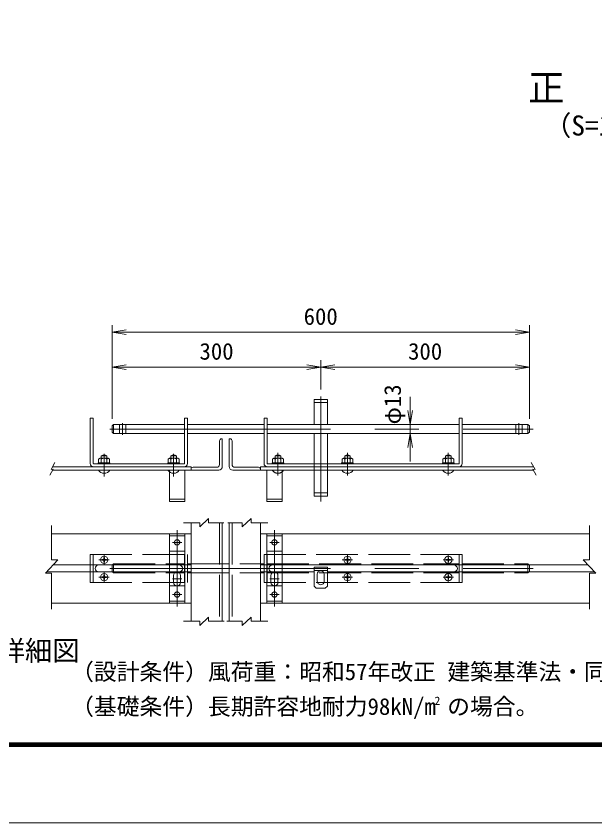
# Model space of a CAD drawing. Units: millimetres, scale not verified, with parts at other scales. Extents: x -4200 to 4200, y -2970 to 2970.
# Drawn here: x -491 to 1174, y -2970 to -649 of the extents above; entities that cross this region are included whole.
import ezdxf
from ezdxf.enums import TextEntityAlignment as Align

# ---------------------------------------------------------------- set-up
doc = ezdxf.new("R2010")
doc.units = ezdxf.units.MM
doc.header["$LTSCALE"] = 20
doc.linetypes.add('DASHED', pattern=[7.5, 6, -1.5])
doc.linetypes.add('USER1', pattern=[50.8, 31.75, -6.35, 6.35, -6.35])
doc.layers.add('0-0_D-TTL-TXT', color=7, linetype='Continuous')
for name, color, linetype, lineweight in [('0-1_D-STR3', 3, 'Continuous', 13), ('0-2_D-BMK', 2, 'USER1', 13), ('0-3_D-STR1', 1, 'Continuous', 18), ('0-7_D-STR-DIM', 7, 'Continuous', 9), ('0-8_0', 7, 'Continuous', 9), ('0-B_D-TTL', 7, 'Continuous', 9)]:
    doc.layers.add(name, color=color, linetype=linetype, lineweight=lineweight)
doc.styles.add('ＭＳ ゴシック', font='')
doc.styles.get('ＭＳ ゴシック').set_extended_font_data('MS Gothic')

# ---------------------------------------------------------------- blocks, each defined once
blk = doc.blocks.new('_Open')
at = {"layer": '0-8_0'}
blk.add_line((-20, 3.33), (0, 0), dxfattribs=at)
blk.add_lwpolyline([(-20, -3.33), (0, 0), (-20, 0)], dxfattribs=at)

msp = doc.modelspace()

# ---------------------------------------------------------------- linework, layer by layer
at = {"layer": '0-1_D-STR3'}
for p, q in [((366.66, -1751.81), (366.66, -1823.81)), ((366.66, -1751.81), (404.66, -1751.81)), ((404.66, -1751.81), (404.66, -1823.81)), ((-277.5, -1935.81), (-277.5, -1805.81)), ((-268.5, -1805.81), (-277.5, -1805.81)), ((-268.5, -1935.81), (-268.5, -1805.81)), ((-6.5, -1935.81), (-6.5, -1805.81)), ((-6.5, -1805.81), (2.5, -1805.81)), ((2.5, -1805.81), (2.5, -1935.81)), ((222.5, -1805.81), (222.5, -1935.81)), ((231.5, -1805.81), (222.5, -1805.81)), ((231.5, -1935.81), (231.5, -1805.81)), ((783.5, -1935.81), (783.5, -1805.81)), ((783.5, -1805.81), (792.5, -1805.81)), ((792.5, -1935.81), (792.5, -1805.81)), ((-214.34, -1827.81), (-210.34, -1823.81)), ((-214.34, -1827.81), (-214.34, -1845.81)), ((-210.34, -1849.81), (-210.34, -1823.81)), ((-210.34, -1823.81), (-6.5, -1823.81)), ((2.5, -1823.81), (222.5, -1823.81)), ((231.5, -1823.81), (783.5, -1823.81)), ((792.5, -1823.81), (981.66, -1823.81)), ((981.66, -1823.81), (981.66, -1849.81)), ((981.66, -1823.81), (985.66, -1827.81)), ((985.66, -1827.81), (985.66, -1845.81)), ((-214.34, -1845.81), (-210.34, -1849.81)), ((-210.34, -1849.81), (-6.5, -1849.81)), ((2.5, -1849.81), (222.5, -1849.81)), ((231.5, -1849.81), (783.5, -1849.81)), ((366.66, -1936.81), (366.66, -1849.81)), ((404.66, -1936.81), (404.66, -1849.81)), ((792.5, -1849.81), (981.66, -1849.81)), ((985.66, -1845.81), (981.66, -1849.81)), ((-249.26, -1920.81), (-253.18, -1923.08)), ((-253.18, -1923.08), (-253.18, -1933.61)), ((-225.74, -1920.81), (-249.26, -1920.81)), ((-245.5, -1920.81), (-245.5, -1913.41)), ((-229.5, -1913.41), (-245.5, -1913.41)), ((-245.5, -1923.08), (-245.5, -1933.61)), ((-229.5, -1920.81), (-229.5, -1913.41)), ((-229.5, -1923.08), (-229.5, -1933.61)), ((-225.74, -1920.81), (-221.82, -1923.08)), ((-221.82, -1923.08), (-221.82, -1933.61)), ((-45.5, -1920.81), (-45.5, -1913.41)), ((-45.5, -1913.41), (-29.5, -1913.41)), ((-45.5, -1923.08), (-45.5, -1933.61)), ((-29.5, -1920.81), (-29.5, -1913.41)), ((-29.5, -1923.08), (-29.5, -1933.61)), ((250.74, -1920.81), (246.82, -1923.08)), ((246.82, -1923.08), (246.82, -1933.61)), ((274.26, -1920.81), (250.74, -1920.81)), ((254.5, -1920.81), (254.5, -1913.41)), ((270.5, -1913.41), (254.5, -1913.41)), ((254.5, -1923.08), (254.5, -1933.61)), ((270.5, -1920.81), (270.5, -1913.41)), ((270.5, -1923.08), (270.5, -1933.61)), ((274.26, -1920.81), (278.18, -1923.08)), ((278.18, -1923.08), (278.18, -1933.61)), ((470.5, -1913.41), (454.5, -1913.41)), ((454.5, -1920.81), (454.5, -1913.41)), ((454.5, -1923.08), (454.5, -1933.61)), ((470.5, -1920.81), (470.5, -1913.41)), ((470.5, -1923.08), (470.5, -1933.61)), ((744.5, -1920.81), (744.5, -1913.41)), ((744.5, -1913.41), (760.5, -1913.41)), ((744.5, -1923.08), (744.5, -1933.61)), ((760.5, -1920.81), (760.5, -1913.41)), ((760.5, -1923.08), (760.5, -1933.61)), ((-267.5, -1936.81), (-7.5, -1936.81)), ((-254.3, -1933.61), (-254.3, -1936.81)), ((-220.7, -1933.61), (-254.3, -1933.61)), ((-220.7, -1936.81), (-254.3, -1936.81)), ((-220.7, -1933.61), (-220.7, -1936.81)), ((-54.3, -1933.61), (-20.7, -1933.61)), ((-20.7, -1933.61), (-20.7, -1936.81)), ((782.5, -1936.81), (232.5, -1936.81)), ((245.7, -1933.61), (245.7, -1936.81)), ((279.3, -1933.61), (245.7, -1933.61)), ((279.3, -1936.81), (245.7, -1936.81)), ((279.3, -1933.61), (279.3, -1936.81)), ((479.3, -1933.61), (445.7, -1933.61)), ((445.7, -1933.61), (445.7, -1936.81)), ((735.7, -1933.61), (769.3, -1933.61)), ((769.3, -1933.61), (769.3, -1936.81)), ((-49.5, -1954.81), (-49.5, -2044.81)), ((-5.5, -1954.81), (-5.5, -2044.81)), ((230.5, -1954.81), (230.5, -2044.81)), ((274.5, -1954.81), (274.5, -2044.81)), ((366.66, -2029.81), (366.66, -1954.81)), ((404.66, -2029.81), (404.66, -1954.81)), ((404.66, -2029.81), (366.66, -2029.81)), ((-5.5, -2044.81), (-49.5, -2044.81)), ((230.5, -2044.81), (274.5, -2044.81)), ((-49.5, -2137.95), (-49.5, -2337.95)), ((-5.5, -2137.95), (-5.5, -2337.95)), ((274.5, -2137.95), (230.5, -2137.95)), ((230.5, -2137.95), (230.5, -2337.95)), ((274.5, -2137.95), (274.5, -2337.95)), ((-244.19, -2212.22), (-241.1, -2212.16)), ((-244.19, -2213.73), (-244.19, -2212.22)), ((-244.19, -2213.68), (-241.1, -2213.73)), ((-239.26, -2211.18), (-241.1, -2212.16)), ((-239.26, -2214.71), (-241.1, -2213.73)), ((-239.22, -2211.15), (-238.28, -2209.29)), ((-239.22, -2214.75), (-238.28, -2216.61)), ((-238.28, -2216.61), (-238.22, -2219.65)), ((-238.22, -2219.65), (-236.76, -2219.65)), ((-238.22, -2219.65), (-236.76, -2219.65)), ((-236.71, -2209.29), (-236.76, -2206.25)), ((-236.71, -2216.61), (-236.76, -2219.65)), ((-235.76, -2211.15), (-236.71, -2209.29)), ((-235.76, -2214.75), (-236.71, -2216.61)), ((-235.73, -2211.18), (-233.88, -2212.16)), ((-235.73, -2214.71), (-233.88, -2213.73)), ((-230.79, -2212.22), (-233.88, -2212.16)), ((-230.79, -2213.68), (-233.88, -2213.73)), ((-230.79, -2213.68), (-230.79, -2212.22)), ((455.81, -2212.22), (458.9, -2212.16)), ((455.81, -2213.73), (455.81, -2212.22)), ((455.81, -2213.68), (458.9, -2213.73)), ((460.74, -2211.18), (458.9, -2212.16)), ((460.74, -2214.71), (458.9, -2213.73)), ((460.78, -2211.15), (461.72, -2209.29)), ((460.78, -2214.75), (461.72, -2216.61)), ((461.72, -2216.61), (461.78, -2219.65)), ((461.78, -2219.65), (463.24, -2219.65)), ((461.78, -2219.65), (463.24, -2219.65)), ((463.29, -2209.29), (463.24, -2206.25)), ((463.29, -2216.61), (463.24, -2219.65)), ((464.24, -2211.15), (463.29, -2209.29)), ((464.24, -2214.75), (463.29, -2216.61)), ((464.27, -2211.18), (466.12, -2212.16)), ((464.27, -2214.71), (466.12, -2213.73)), ((469.21, -2212.22), (466.12, -2212.16)), ((469.21, -2213.68), (466.12, -2213.73)), ((469.21, -2213.68), (469.21, -2212.22)), ((745.81, -2212.22), (748.9, -2212.16)), ((745.81, -2213.73), (745.81, -2212.22)), ((745.81, -2213.68), (748.9, -2213.73)), ((750.74, -2211.18), (748.9, -2212.16)), ((750.74, -2214.71), (748.9, -2213.73)), ((750.78, -2211.15), (751.72, -2209.29)), ((750.78, -2214.75), (751.72, -2216.61)), ((751.72, -2216.61), (751.78, -2219.65)), ((751.78, -2219.65), (753.24, -2219.65)), ((751.78, -2219.65), (753.24, -2219.65)), ((753.29, -2209.29), (753.24, -2206.25)), ((753.29, -2216.61), (753.24, -2219.65)), ((754.24, -2211.15), (753.29, -2209.29)), ((754.24, -2214.75), (753.29, -2216.61)), ((754.27, -2211.18), (756.12, -2212.16)), ((754.27, -2214.71), (756.12, -2213.73)), ((759.21, -2212.22), (756.12, -2212.16)), ((759.21, -2213.68), (756.12, -2213.73)), ((759.21, -2213.68), (759.21, -2212.22)), ((404.66, -2288.65), (404.66, -2234.65)), ((-244.2, -2262.22), (-241.11, -2262.16)), ((-244.2, -2263.73), (-244.2, -2262.22)), ((-244.2, -2263.68), (-241.11, -2263.73)), ((-239.26, -2261.18), (-241.11, -2262.16)), ((-239.26, -2264.71), (-241.11, -2263.73)), ((-239.23, -2261.15), (-238.28, -2259.29)), ((-239.23, -2264.75), (-238.28, -2266.61)), ((-238.28, -2266.61), (-238.23, -2269.65)), ((-238.23, -2269.65), (-236.76, -2269.65)), ((-238.23, -2269.65), (-236.76, -2269.65)), ((-236.71, -2259.29), (-236.76, -2256.25)), ((-236.71, -2266.61), (-236.76, -2269.65)), ((-235.77, -2261.15), (-236.71, -2259.29)), ((-235.77, -2264.75), (-236.71, -2266.61)), ((-235.73, -2261.18), (-233.89, -2262.16)), ((-235.73, -2264.71), (-233.89, -2263.73)), ((-230.8, -2262.22), (-233.89, -2262.16)), ((-230.8, -2263.68), (-233.89, -2263.73)), ((-230.8, -2263.68), (-230.8, -2262.22)), ((-37.5, -2277.95), (-37.5, -2257.95)), ((-17.5, -2277.95), (-17.5, -2257.95)), ((242.5, -2277.95), (242.5, -2257.95)), ((262.5, -2277.95), (262.5, -2257.95)), ((375.66, -2254.65), (375.66, -2274.65)), ((395.66, -2254.65), (395.66, -2274.65)), ((455.81, -2262.22), (458.9, -2262.16)), ((455.81, -2263.73), (455.81, -2262.22)), ((455.81, -2263.68), (458.9, -2263.73)), ((460.74, -2261.18), (458.9, -2262.16)), ((460.74, -2264.71), (458.9, -2263.73)), ((460.78, -2261.15), (461.72, -2259.29)), ((460.78, -2264.75), (461.72, -2266.61)), ((461.72, -2266.61), (461.78, -2269.65)), ((461.78, -2269.65), (463.24, -2269.65)), ((461.78, -2269.65), (463.24, -2269.65)), ((463.29, -2259.29), (463.24, -2256.25)), ((463.29, -2266.61), (463.24, -2269.65)), ((464.24, -2261.15), (463.29, -2259.29)), ((464.24, -2264.75), (463.29, -2266.61)), ((464.27, -2261.18), (466.12, -2262.16)), ((464.27, -2264.71), (466.12, -2263.73)), ((469.21, -2262.22), (466.12, -2262.16)), ((469.21, -2263.68), (466.12, -2263.73)), ((469.21, -2263.68), (469.21, -2262.22)), ((745.8, -2262.22), (748.89, -2262.16)), ((745.8, -2263.73), (745.8, -2262.22)), ((745.8, -2263.68), (748.89, -2263.73)), ((750.74, -2261.18), (748.89, -2262.16)), ((750.74, -2264.71), (748.89, -2263.73)), ((750.77, -2261.15), (751.72, -2259.29)), ((750.77, -2264.75), (751.72, -2266.61)), ((751.72, -2266.61), (751.77, -2269.65)), ((751.77, -2269.65), (753.24, -2269.65)), ((751.77, -2269.65), (753.24, -2269.65)), ((753.29, -2259.29), (753.24, -2256.25)), ((753.29, -2266.61), (753.24, -2269.65)), ((754.23, -2261.15), (753.29, -2259.29)), ((754.23, -2264.75), (753.29, -2266.61)), ((754.27, -2261.18), (756.11, -2262.16)), ((754.27, -2264.71), (756.11, -2263.73)), ((759.2, -2262.22), (756.11, -2262.16)), ((759.2, -2263.68), (756.11, -2263.73)), ((759.2, -2263.68), (759.2, -2262.22)), ((366.66, -2288.65), (372.66, -2294.65)), ((372.66, -2294.65), (398.66, -2294.65)), ((398.66, -2294.65), (404.66, -2288.65)), ((230.5, -2337.95), (274.5, -2337.95))]:
    msp.add_line(p, q, dxfattribs=at)
at = {"layer": '0-1_D-STR3', "linetype": 'DASHED'}
for p, q in [((366.66, -1760.81), (404.66, -1760.81)), ((-193.34, -1849.81), (-193.34, -1823.81)), ((-175.34, -1849.81), (-175.34, -1823.81)), ((946.66, -1849.81), (946.66, -1823.81)), ((964.66, -1849.81), (964.66, -1823.81)), ((366.66, -1954.81), (366.66, -1936.81)), ((404.66, -1954.81), (404.66, -1936.81)), ((-49.5, -2038.81), (-5.5, -2038.81)), ((274.5, -2038.81), (230.5, -2038.81)), ((404.66, -2020.81), (366.66, -2020.81)), ((-49.5, -2143.95), (-5.5, -2143.95)), ((274.5, -2143.95), (230.5, -2143.95)), ((-277.5, -2197.95), (2.5, -2197.95)), ((-277.5, -2277.95), (-277.5, -2197.95)), ((-268.5, -2197.95), (-268.5, -2277.95)), ((-49.5, -2187.95), (-5.5, -2187.95)), ((-6.5, -2197.95), (-6.5, -2277.95)), ((2.5, -2277.95), (2.5, -2197.95)), ((222.5, -2277.95), (222.5, -2197.95)), ((792.5, -2197.95), (222.5, -2197.95)), ((274.5, -2187.95), (230.5, -2187.95)), ((231.5, -2197.95), (231.5, -2277.95)), ((783.5, -2197.95), (783.5, -2277.95)), ((792.5, -2277.95), (792.5, -2197.95)), ((-214.34, -2228.95), (-210.34, -2224.95)), ((-210.34, -2250.95), (-210.34, -2224.95)), ((-210.34, -2224.95), (-6.5, -2224.95)), ((2.5, -2224.95), (222.5, -2224.95)), ((231.5, -2224.95), (783.5, -2224.95)), ((792.5, -2224.95), (981.66, -2224.95)), ((981.66, -2224.95), (985.66, -2228.95)), ((981.66, -2224.95), (981.66, -2250.95)), ((-214.34, -2228.95), (-214.34, -2246.95)), ((-214.34, -2246.95), (-210.34, -2250.95)), ((-210.34, -2250.95), (-6.5, -2250.95)), ((2.5, -2250.95), (222.5, -2250.95)), ((231.5, -2250.95), (783.5, -2250.95)), ((366.66, -2243.65), (404.66, -2243.65)), ((792.5, -2250.95), (981.66, -2250.95)), ((985.66, -2246.95), (981.66, -2250.95)), ((985.66, -2228.95), (985.66, -2246.95)), ((-277.5, -2277.95), (2.5, -2277.95)), ((-5.5, -2287.95), (-49.5, -2287.95)), ((792.5, -2277.95), (222.5, -2277.95)), ((230.5, -2287.95), (274.5, -2287.95)), ((-49.5, -2331.95), (-5.5, -2331.95)), ((274.5, -2331.95), (230.5, -2331.95))]:
    msp.add_line(p, q, dxfattribs=at)
at = {"layer": '0-1_D-STR3'}
for points in [[(-49.26, -1920.81), (-53.18, -1923.08), (-53.18, -1933.61)], [(-49.26, -1920.81), (-25.74, -1920.81), (-21.82, -1923.08), (-21.82, -1933.61)], [(474.26, -1920.81), (450.74, -1920.81), (446.82, -1923.08), (446.82, -1933.61)], [(474.26, -1920.81), (478.18, -1923.08), (478.18, -1933.61)], [(740.74, -1920.81), (736.82, -1923.08), (736.82, -1933.61)], [(740.74, -1920.81), (764.26, -1920.81), (768.18, -1923.08), (768.18, -1933.61)], [(-54.3, -1933.61), (-54.3, -1936.81), (-20.7, -1936.81)], [(479.3, -1933.61), (479.3, -1936.81), (445.7, -1936.81)], [(735.7, -1933.61), (735.7, -1936.81), (769.3, -1936.81)], [(-238.28, -2209.29), (-238.22, -2206.25), (-236.76, -2206.25)], [(461.72, -2209.29), (461.78, -2206.25), (463.24, -2206.25)], [(751.72, -2209.29), (751.78, -2206.25), (753.24, -2206.25)], [(404.66, -2234.65), (366.66, -2234.65), (366.66, -2288.65)], [(-238.28, -2259.29), (-238.23, -2256.25), (-236.76, -2256.25)], [(461.72, -2259.29), (461.78, -2256.25), (463.24, -2256.25)], [(751.72, -2259.29), (751.77, -2256.25), (753.24, -2256.25)]]:
    msp.add_lwpolyline(points, dxfattribs=at)
at = {"layer": '0-1_D-STR3', "linetype": 'DASHED'}
for centre in [(-27.5, -2162.95), (252.5, -2162.95), (-27.5, -2312.95), (252.5, -2312.95)]:
    msp.add_circle(centre, 7.5, dxfattribs=at)
at = {"layer": '0-1_D-STR3'}
for centre in [(-237.49, -2212.95), (462.51, -2212.95), (752.51, -2212.95), (-237.5, -2262.95), (462.51, -2262.95), (752.5, -2262.95)]:
    msp.add_circle(centre, 10.5, dxfattribs=at)
for centre, radius, start, end in [((-249.05, -1924.73), 3.92, 24.94299, 92.968), ((-237.5, -1927.27), 16, 60, 120), ((-237.5, -1936.08), 15.27, 58.40741, 121.59259), ((-225.94, -1924.73), 3.92, 87.032, 155.05701), ((-49.05, -1924.73), 3.92, 24.94299, 92.968), ((-37.5, -1927.27), 16, 60, 120), ((-37.5, -1936.08), 15.27, 58.40741, 121.59259), ((-25.94, -1924.73), 3.92, 87.032, 155.05701), ((250.95, -1924.73), 3.92, 24.94299, 92.968), ((262.5, -1927.27), 16, 60, 120), ((262.5, -1936.08), 15.27, 58.40741, 121.59259), ((274.06, -1924.73), 3.92, 87.032, 155.05701), ((450.95, -1924.73), 3.92, 24.94299, 92.968), ((462.5, -1927.27), 16, 60, 120), ((462.5, -1936.08), 15.27, 58.40741, 121.59259), ((474.06, -1924.73), 3.92, 87.032, 155.05701), ((740.95, -1924.73), 3.92, 24.94299, 92.968), ((752.5, -1927.27), 16, 60, 120), ((752.5, -1936.08), 15.27, 58.40741, 121.59259), ((764.06, -1924.73), 3.92, 87.032, 155.05701), ((-267.5, -1935.81), 10, 179.99999, 270), ((-267.5, -1935.81), 1, 179.99999, 270), ((-7.5, -1935.81), 1, 270, 359.99999), ((-7.5, -1935.81), 10, 270, 359.99999), ((232.5, -1935.81), 10, 180.00001, 270), ((232.5, -1935.81), 1, 180.00001, 270), ((782.5, -1935.81), 10, 270, 0.00001), ((782.5, -1935.81), 1, 270, 0.00001), ((-237.5, -1945.34), 18.83, 210.21596, 329.78404), ((-37.5, -1945.34), 18.83, 210.21596, 329.78404), ((262.5, -1945.34), 18.83, 309.5908, 329.78404), ((462.5, -1945.34), 18.83, 210.216, 329.78404), ((752.5, -1945.34), 18.83, 210.21596, 329.78404), ((-253.5, -2237.95), 10, 89.99998, 269.99929), ((-21.5, -2237.95), 10, 270.00068, 89.99999), ((246.5, -2237.95), 10, 90.00001, 269.99932), ((768.5, -2237.95), 10, 270.00071, 90.00002), ((-27.5, -2257.95), 10, 359.99999, 179.99965), ((252.5, -2257.95), 10, 0.00035, 180.00001), ((385.66, -2254.65), 10, 359.99999, 179.99999), ((385.66, -2274.65), 10, 179.99999, 0), ((-27.5, -2277.95), 10, 179.99999, 359.99998), ((252.5, -2277.95), 10, 180.00002, 0.00001)]:
    msp.add_arc(centre, radius, start, end, dxfattribs=at)
at = {"layer": '0-1_D-STR3', "linetype": 'DASHED'}
msp.add_arc((262.5, -1945.34), 18.83, 210.21596, 309.5908, dxfattribs=at)
at = {"layer": '0-2_D-BMK'}
for p, q in [((385.66, -1743.44), (385.66, -2044.91)), ((-184.34, -1853.31), (-184.34, -1820.32)), ((955.66, -1853.31), (955.66, -1820.32)), ((-221.19, -1836.81), (996.31, -1836.81)), ((-237.5, -1908.11), (-237.5, -1973.11)), ((-37.5, -1908.11), (-37.5, -1973.11)), ((262.5, -1905.51), (262.5, -1970.51)), ((462.5, -1905.51), (462.5, -1970.51)), ((752.5, -1905.51), (752.5, -1970.51)), ((-27.5, -2347.83), (-27.5, -2128.07)), ((252.5, -2347.83), (252.5, -2128.07)), ((-40.74, -2162.95), (-14.25, -2162.95)), ((265.75, -2162.95), (239.26, -2162.95)), ((-237.49, -2227.83), (-237.49, -2198.07)), ((462.51, -2227.83), (462.51, -2198.07)), ((752.51, -2227.83), (752.51, -2198.07)), ((-252.37, -2212.95), (-222.61, -2212.95)), ((447.63, -2212.95), (477.39, -2212.95)), ((737.63, -2212.95), (767.39, -2212.95)), ((-237.5, -2277.83), (-237.5, -2248.07)), ((-221.19, -2237.95), (996.31, -2237.95)), ((462.51, -2277.83), (462.51, -2248.07)), ((752.5, -2277.83), (752.5, -2248.07)), ((-252.38, -2262.95), (-222.62, -2262.95)), ((-40.97, -2267.95), (-14.02, -2267.95)), ((265.98, -2267.95), (239.03, -2267.95)), ((447.63, -2262.95), (477.39, -2262.95)), ((737.62, -2262.95), (767.38, -2262.95)), ((-40.74, -2312.95), (-14.25, -2312.95)), ((265.75, -2312.95), (239.26, -2312.95))]:
    msp.add_line(p, q, dxfattribs=at)
at = {"layer": '0-3_D-STR1'}
for p, q in [((94.5, -1938.81), (94.5, -1870.81)), ((102.5, -1864.81), (100.5, -1864.81)), ((102.5, -1864.81), (102.5, -1944.81)), ((122.5, -1864.81), (122.5, -1944.81)), ((122.5, -1864.81), (124.5, -1864.81)), ((130.5, -1938.81), (130.5, -1870.81)), ((12.5, -1945.81), (-385.94, -1945.81)), ((86.5, -1946.81), (18.5, -1946.81)), ((138.5, -1946.81), (206.5, -1946.81)), ((212.5, -1954.81), (212.5, -1945.81)), ((212.5, -1945.81), (997.92, -1945.81)), ((12.5, -1954.81), (-385.43, -1954.81)), ((132.5, -1954.81), (212.5, -1954.81)), ((212.5, -1954.81), (997.41, -1954.81)), ((-9.11, -2106.58), (37.36, -2106.58)), ((12.5, -2106.58), (12.5, -2389.91)), ((37.36, -2118.58), (63.2, -2094.58)), ((37.36, -2106.58), (37.36, -2118.58)), ((63.2, -2106.58), (63.2, -2094.58)), ((63.2, -2106.58), (107.16, -2106.58)), ((102.5, -2106.58), (102.5, -2389.91)), ((118.71, -2106.58), (159.97, -2106.58)), ((122.5, -2106.58), (122.5, -2389.91)), ((159.97, -2118.58), (185.81, -2094.58)), ((159.97, -2106.58), (159.97, -2118.58)), ((185.81, -2106.58), (185.81, -2094.58)), ((185.81, -2106.58), (233.5, -2106.58)), ((212.5, -2106.58), (212.5, -2389.91)), ((12.5, -2137.95), (-388.52, -2137.95)), ((212.5, -2137.95), (1158.77, -2137.95)), ((12.5, -2227.95), (-384.5, -2227.95)), ((212.5, -2227.95), (1154.75, -2227.95)), ((12.5, -2247.95), (-403.07, -2247.95)), ((212.5, -2247.95), (366.66, -2247.95)), ((404.66, -2247.95), (1173.32, -2247.95)), ((12.5, -2337.95), (-388.52, -2337.95)), ((212.5, -2337.95), (1158.77, -2337.95)), ((-9.11, -2389.91), (37.36, -2389.91)), ((37.36, -2401.91), (63.2, -2377.91)), ((37.36, -2389.91), (37.36, -2401.91)), ((63.2, -2389.91), (63.2, -2377.91)), ((63.2, -2389.91), (107.45, -2389.91)), ((115.9, -2389.91), (159.97, -2389.91)), ((159.97, -2401.91), (185.81, -2377.91)), ((159.97, -2389.91), (159.97, -2401.91)), ((185.81, -2389.91), (185.81, -2377.91)), ((185.81, -2389.91), (233.5, -2389.91))]:
    msp.add_line(p, q, dxfattribs=at)
at = {"layer": '0-3_D-STR1', "linetype": 'DASHED'}
for p, q in [((94.5, -2106.58), (94.5, -2389.91)), ((130.5, -2106.58), (130.5, -2389.91))]:
    msp.add_line(p, q, dxfattribs=at)
at = {"layer": '0-3_D-STR1'}
msp.add_lwpolyline([(92.5, -1954.81), (12.5, -1954.81), (12.5, -1945.81)], dxfattribs=at)
for centre, radius, start, end in [((100.5, -1870.81), 6, 90, 180), ((124.5, -1870.81), 6, 0, 90), ((18.5, -1952.81), 6, 89.99989, 180), ((86.5, -1938.81), 8, 269.99989, 359.99999), ((92.5, -1944.81), 10, 270, 0), ((132.5, -1944.81), 10, 180, 270), ((138.5, -1938.81), 8, 180.00001, 270.00011), ((206.5, -1952.81), 6, 0, 90.00011)]:
    msp.add_arc(centre, radius, start, end, dxfattribs=at)
at = {"layer": '0-7_D-STR-DIM'}
for p, q in [((-214.34, -1807.81), (-214.34, -1538.06)), ((985.66, -1807.81), (985.66, -1538.06)), ((-174.34, -1558.06), (945.66, -1558.06)), ((-214.34, -1807.81), (-214.34, -1638.34)), ((385.66, -1723.44), (385.66, -1638.34)), ((385.66, -1723.44), (385.66, -1638.34)), ((985.66, -1807.81), (985.66, -1638.34)), ((-174.34, -1658.34), (345.66, -1658.34)), ((425.66, -1658.34), (945.66, -1658.34)), ((643.17, -1783.81), (643.17, -1743.81)), ((637.78, -1823.81), (623.17, -1823.81)), ((643.17, -1849.81), (643.17, -1823.81)), ((637.78, -1849.81), (623.17, -1849.81)), ((643.17, -1889.81), (643.17, -1929.81)), ((-378.78, -1933.06), (-390.01, -1953.08)), ((990.77, -1933.06), (1002, -1953.08)), ((-383.85, -1952.01), (-393.68, -1969.52)), ((-383.85, -1952.01), (-390.01, -1953.08)), ((995.84, -1952.01), (1002, -1953.08)), ((995.84, -1952.01), (1005.66, -1969.52)), ((-388.52, -2212.89), (-388.52, -2114.78)), ((1158.77, -2212.89), (1158.77, -2114.78)), ((-406.52, -2251.66), (-370.52, -2212.89)), ((-388.52, -2212.89), (-370.52, -2212.89)), ((1176.77, -2251.66), (1140.77, -2212.89)), ((1158.77, -2212.89), (1140.77, -2212.89)), ((-388.52, -2251.66), (-406.52, -2251.66)), ((-388.52, -2355.53), (-388.52, -2251.66)), ((1158.77, -2355.53), (1158.77, -2251.66)), ((1158.77, -2251.66), (1176.77, -2251.66))]:
    msp.add_line(p, q, dxfattribs=at)
at = {"layer": '0-B_D-TTL', "color": 2, "lineweight": 18}
msp.add_lwpolyline([(-4200, 2970), (4200, 2970), (4200, -2970), (-4200, -2970)], close=True, dxfattribs=at)
at = {"layer": '0-B_D-TTL'}
for points in [[(-3930, 2750), (3930, 2750), (3930, -2750), (-3930, -2750)], [(-3927.5, 2747.5), (3927.5, 2747.5), (3927.5, -2747.5), (-3927.5, -2747.5)], [(-3925, 2745), (3925, 2745), (3925, -2745), (-3925, -2745)], [(-3922.5, 2742.5), (3922.5, 2742.5), (3922.5, -2742.5), (-3922.5, -2742.5)], [(-3920, 2740), (3920, 2740), (3920, -2740), (-3920, -2740)]]:
    msp.add_lwpolyline(points, close=True, dxfattribs=at)

# ---------------------------------------------------------------- block references
at = {"layer": '0-7_D-STR-DIM', "xscale": 2, "yscale": 2}
for p, rotation in [((-214.34, -1558.06), 180), ((-214.34, -1658.34), 180), ((385.66, -1658.34), 180), ((643.17, -1823.81), 270), ((643.17, -1849.81), 90)]:
    msp.add_blockref('_Open', p, dxfattribs=dict(at, rotation=rotation))
for p in [(985.66, -1558.06), (385.66, -1658.34), (985.66, -1658.34)]:
    msp.add_blockref('_Open', p, dxfattribs=at)

# ---------------------------------------------------------------- texts
at = {"layer": '0-0_D-TTL-TXT', "style": 'ＭＳ ゴシック'}
for s, height, p in [('正\u3000面\u3000図', 76.98, (982.09, -916.31)), ('（S=1／20）', 57.77, (1027.58, -1009.5)), ('カンヌキ取付詳細図', 57.77, (-1016.83, -2520.74)), ('（設計条件）風荷重：昭和57年改正 建築基準法・同施行令に基づく風圧力に準拠。', 48.09, (-332.45, -2573.6)), ('（基礎条件）長期許容地耐力98kN/m の場合。', 48.09, (-332.45, -2673.6)), ('2', 24.05, (713.02, -2637.79))]:
    msp.add_text(s, height=height, dxfattribs=at).set_placement(p, align=Align.BOTTOM_LEFT)
at = {"layer": '0-7_D-STR-DIM', "style": 'ＭＳ ゴシック'}
for s, p in [('600', (336.41, -1551.31)), ('300', (36.79, -1651.59)), ('300', (636.79, -1651.59))]:
    msp.add_text(s, height=48.09, dxfattribs=at).set_placement(p, align=Align.BOTTOM_LEFT)
msp.add_text('φ13', height=48.09, rotation=90, dxfattribs=at).set_placement((630.6, -1823.47), align=Align.BOTTOM_LEFT)

doc.saveas('drawing.dxf')
